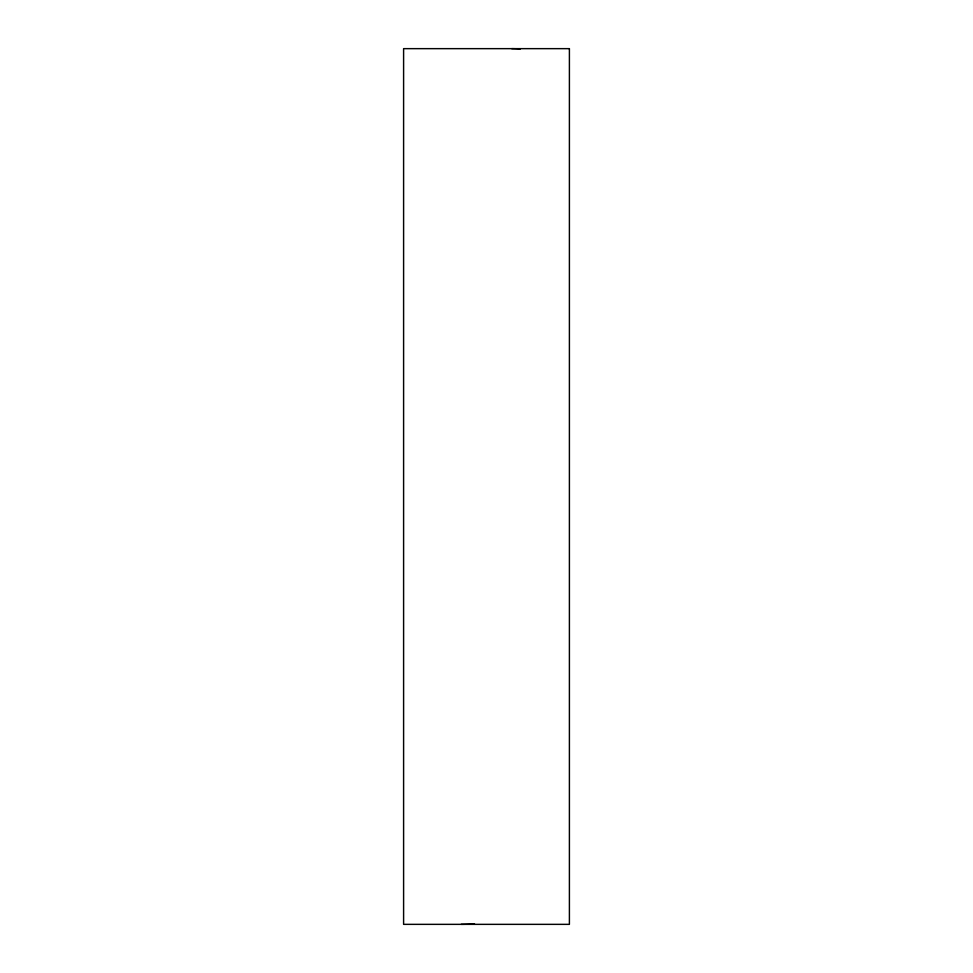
<?xml version="1.0" encoding="UTF-8"?>
<svg xmlns="http://www.w3.org/2000/svg" width="973" height="973" viewBox="0 0 973 973"><rect width="100%" height="100%" fill="white"/><g stroke="black" fill="none" stroke-linecap="round" stroke-linejoin="round"><path stroke-width="1.46" d="M511.749 48.662A36.086 3.697 -5.9 0 1 520.141 49.161M474.496 923.827A36.086 3.697 -5.9 0 1 461.251 924.326M569.4 48.65L403.6 48.65L403.6 924.35L569.4 924.35L569.4 48.65"/></g></svg>
